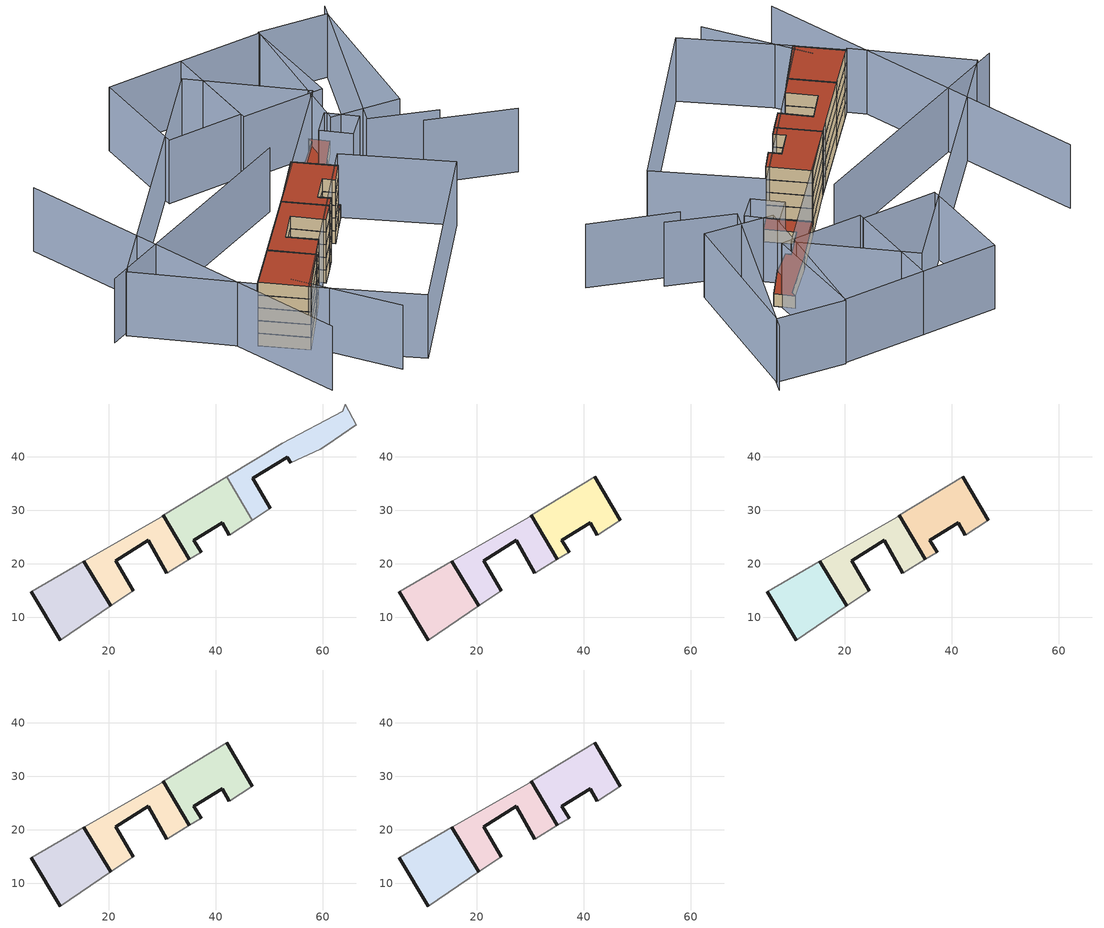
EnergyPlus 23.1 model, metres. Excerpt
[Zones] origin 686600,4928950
13c60875a803e164_F0_dwelling_0
 floor ground (EU_floor_Construction): 20.37,12.14 15.38,20.51 5.52,14.84 10.94,5.79 z0
 wall outside (EU_wall_Construction): 10.94,5.79 5.52,14.84 / 15.38,20.51 20.37,12.14 z0:3
 wall adiabatic (EU_wall_Construction): 20.37,12.14 10.94,5.79 / 5.52,14.84 15.38,20.51 z0:3
13c60875a803e164_F0_dwelling_1
 floor ground (EU_floor_Construction): 30.83,18.22 35.08,20.86 30.19,29.04 29.87,28.85 15.38,20.51 20.37,12.14 24.58,14.98 21.27,20.6 27.35,24.38 z0
 wall outside (EU_wall_Construction): 30.83,18.22 27.35,24.38 21.27,20.6 24.58,14.98 / 20.37,12.14 15.38,20.51 / 30.19,29.04 35.08,20.86 z0:3
 wall adiabatic (EU_wall_Construction): 24.58,14.98 20.37,12.14 / 15.38,20.51 29.87,28.85 30.19,29.04 / 35.08,20.86 30.83,18.22 z0:3
13c60875a803e164_F0_dwelling_2
 floor ground (EU_floor_Construction): 42.52,25.39 46.85,28.19 42.04,36.24 30.19,29.04 35.08,20.86 37.24,22.21 35.87,24.41 41.24,27.71 z0
 wall outside (EU_wall_Construction): 42.52,25.39 41.24,27.71 35.87,24.41 37.24,22.21 / 35.08,20.86 30.19,29.04 z0:3
 wall adiabatic (EU_wall_Construction): 37.24,22.21 35.08,20.86 / 30.19,29.04 42.04,36.24 / 46.85,28.19 42.52,25.39 z0:3
 wall to 13c60875a803e164_F0_dwelling_3 (EU_wall_Construction): 42.04,36.24 46.85,28.19 z0:3
13c60875a803e164_F0_dwelling_3
 floor ground (EU_floor_Construction): 59.52,41.45 60.79,42.27 66.23,45.99 64.21,49.86 63.68,48.51 52.43,42.56 42.04,36.24 46.85,28.19 50.19,30.37 46.87,35.97 53.38,39.95 53.96,38.9 z0
 wall outside (EU_wall_Construction): 53.96,38.9 53.38,39.95 46.87,35.97 50.19,30.37 z0:3
 wall adiabatic (EU_wall_Construction): 50.19,30.37 46.85,28.19 / 42.04,36.24 52.43,42.56 63.68,48.51 64.21,49.86 66.23,45.99 60.79,42.27 59.52,41.45 53.96,38.9 z0:3
 roof outside (EU_roof_Construction): 64.21,49.86 66.23,45.99 60.79,42.27 59.52,41.45 53.96,38.9 53.38,39.95 46.87,35.97 50.19,30.37 46.85,28.19 42.04,36.24 52.43,42.56 63.68,48.51 z3
13c60875a803e164_F1_dwelling_0
 floor to 13c60875a803e164_F0_dwelling_0 (EU_floor_Construction): 20.37,12.14 15.38,20.51 5.52,14.84 10.94,5.79 z3
 wall outside (EU_wall_Construction): 10.94,5.79 5.52,14.84 / 15.38,20.51 20.37,12.14 z3:6
 wall adiabatic (EU_wall_Construction): 20.37,12.14 10.94,5.79 / 5.52,14.84 15.38,20.51 z3:6
13c60875a803e164_F1_dwelling_1
 floor to 13c60875a803e164_F0_dwelling_1 (EU_floor_Construction): 30.83,18.22 35.08,20.86 30.19,29.04 29.87,28.85 15.38,20.51 20.37,12.14 24.58,14.98 21.27,20.6 27.35,24.38 z3
 wall outside (EU_wall_Construction): 30.83,18.22 27.35,24.38 21.27,20.6 24.58,14.98 / 20.37,12.14 15.38,20.51 / 30.19,29.04 35.08,20.86 z3:6
 wall adiabatic (EU_wall_Construction): 24.58,14.98 20.37,12.14 / 15.38,20.51 29.87,28.85 30.19,29.04 / 35.08,20.86 30.83,18.22 z3:6
13c60875a803e164_F1_dwelling_2
 floor to 13c60875a803e164_F0_dwelling_2 (EU_floor_Construction): 42.52,25.39 46.85,28.19 42.04,36.24 30.19,29.04 35.08,20.86 37.24,22.21 35.87,24.41 41.24,27.71 z3
 wall outside (EU_wall_Construction): 42.04,36.24 46.85,28.19 / 42.52,25.39 41.24,27.71 35.87,24.41 37.24,22.21 / 35.08,20.86 30.19,29.04 z3:6
 wall adiabatic (EU_wall_Construction): 37.24,22.21 35.08,20.86 / 30.19,29.04 42.04,36.24 / 46.85,28.19 42.52,25.39 z3:6
13c60875a803e164_F2_dwelling_0
 floor to 13c60875a803e164_F1_dwelling_0 (EU_floor_Construction): 20.37,12.14 15.38,20.51 5.52,14.84 10.94,5.79 z6
 wall outside (EU_wall_Construction): 10.94,5.79 5.52,14.84 / 15.38,20.51 20.37,12.14 z6:9
 wall adiabatic (EU_wall_Construction): 20.37,12.14 10.94,5.79 / 5.52,14.84 15.38,20.51 z6:9
13c60875a803e164_F2_dwelling_1
 floor to 13c60875a803e164_F1_dwelling_1 (EU_floor_Construction): 30.83,18.22 35.08,20.86 30.19,29.04 29.87,28.85 15.38,20.51 20.37,12.14 24.58,14.98 21.27,20.6 27.35,24.38 z6
 wall outside (EU_wall_Construction): 30.83,18.22 27.35,24.38 21.27,20.6 24.58,14.98 / 20.37,12.14 15.38,20.51 / 30.19,29.04 35.08,20.86 z6:9
 wall adiabatic (EU_wall_Construction): 24.58,14.98 20.37,12.14 / 15.38,20.51 29.87,28.85 30.19,29.04 / 35.08,20.86 30.83,18.22 z6:9
13c60875a803e164_F2_dwelling_2
 floor to 13c60875a803e164_F1_dwelling_2 (EU_floor_Construction): 42.52,25.39 46.85,28.19 42.04,36.24 30.19,29.04 35.08,20.86 37.24,22.21 35.87,24.41 41.24,27.71 z6
 wall outside (EU_wall_Construction): 42.04,36.24 46.85,28.19 / 42.52,25.39 41.24,27.71 35.87,24.41 37.24,22.21 / 35.08,20.86 30.19,29.04 z6:9
 wall adiabatic (EU_wall_Construction): 37.24,22.21 35.08,20.86 / 30.19,29.04 42.04,36.24 / 46.85,28.19 42.52,25.39 z6:9
13c60875a803e164_F3_dwelling_0
 floor to 13c60875a803e164_F2_dwelling_0 (EU_floor_Construction): 20.37,12.14 15.38,20.51 5.52,14.84 10.94,5.79 z9
 wall outside (EU_wall_Construction): 10.94,5.79 5.52,14.84 / 15.38,20.51 20.37,12.14 z9:12
 wall adiabatic (EU_wall_Construction): 20.37,12.14 10.94,5.79 / 5.52,14.84 15.38,20.51 z9:12
13c60875a803e164_F3_dwelling_1
 floor to 13c60875a803e164_F2_dwelling_1 (EU_floor_Construction): 30.83,18.22 35.08,20.86 30.19,29.04 29.87,28.85 15.38,20.51 20.37,12.14 24.58,14.98 21.27,20.6 27.35,24.38 z9
 wall outside (EU_wall_Construction): 30.83,18.22 27.35,24.38 21.27,20.6 24.58,14.98 / 20.37,12.14 15.38,20.51 / 30.19,29.04 35.08,20.86 z9:12
 wall adiabatic (EU_wall_Construction): 24.58,14.98 20.37,12.14 / 15.38,20.51 29.87,28.85 30.19,29.04 / 35.08,20.86 30.83,18.22 z9:12
13c60875a803e164_F3_dwelling_2
 floor to 13c60875a803e164_F2_dwelling_2 (EU_floor_Construction): 42.52,25.39 46.85,28.19 42.04,36.24 30.19,29.04 35.08,20.86 37.24,22.21 35.87,24.41 41.24,27.71 z9
 wall outside (EU_wall_Construction): 42.04,36.24 46.85,28.19 / 42.52,25.39 41.24,27.71 35.87,24.41 37.24,22.21 / 35.08,20.86 30.19,29.04 z9:12
 wall adiabatic (EU_wall_Construction): 37.24,22.21 35.08,20.86 / 30.19,29.04 42.04,36.24 / 46.85,28.19 42.52,25.39 z9:12
13c60875a803e164_F4_dwelling_0
 floor to 13c60875a803e164_F3_dwelling_0 (EU_floor_Construction): 20.37,12.14 15.38,20.51 5.52,14.84 10.94,5.79 z12
 wall outside (EU_wall_Construction): 10.94,5.79 5.52,14.84 / 15.38,20.51 20.37,12.14 z12:15
 wall adiabatic (EU_wall_Construction): 20.37,12.14 10.94,5.79 / 5.52,14.84 15.38,20.51 z12:15
 roof outside (EU_roof_Construction): 15.38,20.51 20.37,12.14 10.94,5.79 5.52,14.84 z15
13c60875a803e164_F4_dwelling_1
 floor to 13c60875a803e164_F3_dwelling_1 (EU_floor_Construction): 30.83,18.22 35.08,20.86 30.19,29.04 29.87,28.85 15.38,20.51 20.37,12.14 24.58,14.98 21.27,20.6 27.35,24.38 z12
 wall outside (EU_wall_Construction): 30.83,18.22 27.35,24.38 21.27,20.6 24.58,14.98 / 20.37,12.14 15.38,20.51 / 30.19,29.04 35.08,20.86 z12:15
 wall adiabatic (EU_wall_Construction): 24.58,14.98 20.37,12.14 / 15.38,20.51 29.87,28.85 30.19,29.04 / 35.08,20.86 30.83,18.22 z12:15
 roof outside (EU_roof_Construction): 30.19,29.04 35.08,20.86 30.83,18.22 27.35,24.38 21.27,20.6 24.58,14.98 20.37,12.14 15.38,20.51 29.87,28.85 z15
13c60875a803e164_F4_dwelling_2
 floor to 13c60875a803e164_F3_dwelling_2 (EU_floor_Construction): 42.52,25.39 46.85,28.19 42.04,36.24 30.19,29.04 35.08,20.86 37.24,22.21 35.87,24.41 41.24,27.71 z12
 wall outside (EU_wall_Construction): 42.04,36.24 46.85,28.19 / 42.52,25.39 41.24,27.71 35.87,24.41 37.24,22.21 / 35.08,20.86 30.19,29.04 z12:15
 wall adiabatic (EU_wall_Construction): 37.24,22.21 35.08,20.86 / 30.19,29.04 42.04,36.24 / 46.85,28.19 42.52,25.39 z12:15
 roof outside (EU_roof_Construction): 42.04,36.24 46.85,28.19 42.52,25.39 41.24,27.71 35.87,24.41 37.24,22.21 35.08,20.86 30.19,29.04 z15
shading: 10.52,10.48 17.16,-12.07 / 3.47,69.44 2.87,-6.02 / 43.13,42.38 -11.11,37.24 / 84.38,13.52 69.41,25.15 / 74.21,25.03 62.93,34.18 / 62.93,34.18 88,65.1 / 62.35,11.11 23.15,-13.64 / 23.15,-13.64 10.64,6.17 / 10.64,6.17 49.84,30.93 / 49.84,30.93 62.35,11.11 / 63.77,48.35 5.06,14.57 / 5.06,14.57 -7.84,37 / -7.84,37 50.87,70.77 / 50.87,70.77 63.77,48.35 / 59.32,41.82 62.64,35.71 / 62.64,35.71 57.28,32.79 / 57.28,32.79 53.96,38.9 / 53.96,38.9 59.32,41.82 / 48.27,53.1 55.51,74.82 / 55.51,74.82 72.67,69.1 / 72.67,69.1 65.43,47.38 / 65.43,47.38 48.27,53.1 / 55.48,74.75 48.6,54.11 / 48.6,54.11 32.88,59.35 / 32.88,59.35 39.76,79.99 / 39.76,79.99 55.48,74.75 / 58.86,39.92 72.81,69.35 / 72.81,69.35 86.27,62.98 / 86.27,62.98 72.33,33.54 / 72.33,33.54 58.86,39.92 z0:15
[Building]
EU S2 Campaign: North Axis=0; Terrain=City; Solar Distribution=FullExterior
[Site:Location]
Bologna: Latitude=44.5; Longitude=11.25; Time Zone=1; Elevation=37
[SizingPeriod:WeatherFileDays]
AnnualSizingPeriod: Begin Month=1; Begin Day of Month=1; End Month=12; End Day of Month=31; Day of Week for Start Day=Monday; Use Weather File Daylight Saving Period=No; Use Weather File Rain and Snow Indicators=No
[MATERIAL]
EU_InternalMass_Material: Roughness=MediumRough; Thickness=0.1; Conductivity=1; Density=1800; Specific Heat=900; Thermal Absorptance=0.9; Solar Absorptance=0.7; Visible Absorptance=0.7
[MATERIAL:NOMASS] Roughness=MediumRough; Thermal Absorptance=0.9; Solar Absorptance=0.7; Visible Absorptance=0.7
Name | Thermal Resistance
EU_wall_NoMass | 0.905828
EU_roof_NoMass | 0.37593
EU_floor_NoMass | 0.67114
[CONSTRUCTION]
EU_wall_Construction: EU_wall_NoMass
EU_roof_Construction: EU_roof_NoMass
EU_floor_Construction: EU_floor_NoMass
EU_InternalMass_Construction: EU_InternalMass_Material
[ZONE] Type=1; Multiplier=1; Ceiling Height=autocalculate; Floor Area=autocalculate; Part of Total Floor Area=Yes
Name | Volume
13c60875a803e164_F0_dwelling_0 | 345.86
13c60875a803e164_F1_dwelling_0; 13c60875a803e164_F2_dwelling_0; 13c60875a803e164_F3_dwelling_0; 13c60875a803e164_F4_dwelling_0 | 345.859
13c60875a803e164_F0_dwelling_1; 13c60875a803e164_F1_dwelling_1; 13c60875a803e164_F2_dwelling_1; 13c60875a803e164_F3_dwelling_1; 13c60875a803e164_F4_dwelling_1 | 345.858
13c60875a803e164_F0_dwelling_2 | 345.862
13c60875a803e164_F1_dwelling_2; 13c60875a803e164_F2_dwelling_2; 13c60875a803e164_F3_dwelling_2; 13c60875a803e164_F4_dwelling_2 | 345.863
13c60875a803e164_F0_dwelling_3 | 345.864
[INTERNALMASS] Construction=EU_InternalMass_Construction
Name | Zone or ZoneList | Surface Area
13c60875a803e164_F0_dwelling_0_EU_InternalMass | 13c60875a803e164_F0_dwelling_0 | 115.287
13c60875a803e164_F0_dwelling_1_EU_InternalMass | 13c60875a803e164_F0_dwelling_1 | 115.286
13c60875a803e164_F0_dwelling_2_EU_InternalMass | 13c60875a803e164_F0_dwelling_2 | 115.287
13c60875a803e164_F0_dwelling_3_EU_InternalMass | 13c60875a803e164_F0_dwelling_3 | 115.288
13c60875a803e164_F1_dwelling_0_EU_InternalMass | 13c60875a803e164_F1_dwelling_0 | 153.715
13c60875a803e164_F1_dwelling_1_EU_InternalMass | 13c60875a803e164_F1_dwelling_1 | 153.713
13c60875a803e164_F1_dwelling_2_EU_InternalMass | 13c60875a803e164_F1_dwelling_2 | 153.711
13c60875a803e164_F2_dwelling_0_EU_InternalMass | 13c60875a803e164_F2_dwelling_0 | 153.715
13c60875a803e164_F2_dwelling_1_EU_InternalMass | 13c60875a803e164_F2_dwelling_1 | 153.713
13c60875a803e164_F2_dwelling_2_EU_InternalMass | 13c60875a803e164_F2_dwelling_2 | 153.711
13c60875a803e164_F3_dwelling_0_EU_InternalMass | 13c60875a803e164_F3_dwelling_0 | 153.715
13c60875a803e164_F3_dwelling_1_EU_InternalMass | 13c60875a803e164_F3_dwelling_1 | 153.713
13c60875a803e164_F3_dwelling_2_EU_InternalMass | 13c60875a803e164_F3_dwelling_2 | 153.711
13c60875a803e164_F4_dwelling_0_EU_InternalMass | 13c60875a803e164_F4_dwelling_0 | 153.715
13c60875a803e164_F4_dwelling_1_EU_InternalMass | 13c60875a803e164_F4_dwelling_1 | 153.713
13c60875a803e164_F4_dwelling_2_EU_InternalMass | 13c60875a803e164_F4_dwelling_2 | 153.711
[OTHEREQUIPMENT] Fuel Type=Electricity; Design Level Calculation Method=Watts/Area; Power per Zone Floor Area=1; Fraction Latent=0; Fraction Radiant=0; Fraction Lost=0; Carbon Dioxide Generation Rate=0; EndUse Subcategory=EU_Step8_InternalGains
Name | Zone or ZoneList or Space or SpaceList | Schedule
EU_Step8_InternalGain_13c60875a803e164_F0_dwelling_0_f000 | 13c60875a803e164_F0_dwelling_0 | EU_Step8_GainSchedule_13c60875a803e164_F0_dwelling_0_f000
EU_Step8_InternalGain_13c60875a803e164_F0_dwelling_1_f000 | 13c60875a803e164_F0_dwelling_1 | EU_Step8_GainSchedule_13c60875a803e164_F0_dwelling_1_f000
EU_Step8_InternalGain_13c60875a803e164_F0_dwelling_2_f000 | 13c60875a803e164_F0_dwelling_2 | EU_Step8_GainSchedule_13c60875a803e164_F0_dwelling_2_f000
EU_Step8_InternalGain_13c60875a803e164_F0_dwelling_3_f000 | 13c60875a803e164_F0_dwelling_3 | EU_Step8_GainSchedule_13c60875a803e164_F0_dwelling_3_f000
EU_Step8_InternalGain_13c60875a803e164_F1_dwelling_0_f000 | 13c60875a803e164_F1_dwelling_0 | EU_Step8_GainSchedule_13c60875a803e164_F1_dwelling_0_f000
EU_Step8_InternalGain_13c60875a803e164_F1_dwelling_1_f000 | 13c60875a803e164_F1_dwelling_1 | EU_Step8_GainSchedule_13c60875a803e164_F1_dwelling_1_f000
EU_Step8_InternalGain_13c60875a803e164_F1_dwelling_2_f000 | 13c60875a803e164_F1_dwelling_2 | EU_Step8_GainSchedule_13c60875a803e164_F1_dwelling_2_f000
EU_Step8_InternalGain_13c60875a803e164_F2_dwelling_0_f000 | 13c60875a803e164_F2_dwelling_0 | EU_Step8_GainSchedule_13c60875a803e164_F2_dwelling_0_f000
EU_Step8_InternalGain_13c60875a803e164_F2_dwelling_1_f000 | 13c60875a803e164_F2_dwelling_1 | EU_Step8_GainSchedule_13c60875a803e164_F2_dwelling_1_f000
EU_Step8_InternalGain_13c60875a803e164_F2_dwelling_2_f000 | 13c60875a803e164_F2_dwelling_2 | EU_Step8_GainSchedule_13c60875a803e164_F2_dwelling_2_f000
EU_Step8_InternalGain_13c60875a803e164_F3_dwelling_0_f000 | 13c60875a803e164_F3_dwelling_0 | EU_Step8_GainSchedule_13c60875a803e164_F3_dwelling_0_f000
EU_Step8_InternalGain_13c60875a803e164_F3_dwelling_1_f000 | 13c60875a803e164_F3_dwelling_1 | EU_Step8_GainSchedule_13c60875a803e164_F3_dwelling_1_f000
EU_Step8_InternalGain_13c60875a803e164_F3_dwelling_2_f000 | 13c60875a803e164_F3_dwelling_2 | EU_Step8_GainSchedule_13c60875a803e164_F3_dwelling_2_f000
EU_Step8_InternalGain_13c60875a803e164_F4_dwelling_0_f000 | 13c60875a803e164_F4_dwelling_0 | EU_Step8_GainSchedule_13c60875a803e164_F4_dwelling_0_f000
EU_Step8_InternalGain_13c60875a803e164_F4_dwelling_1_f000 | 13c60875a803e164_F4_dwelling_1 | EU_Step8_GainSchedule_13c60875a803e164_F4_dwelling_1_f000
EU_Step8_InternalGain_13c60875a803e164_F4_dwelling_2_f000 | 13c60875a803e164_F4_dwelling_2 | EU_Step8_GainSchedule_13c60875a803e164_F4_dwelling_2_f000
[ZONEVENTILATION:DESIGNFLOWRATE] Schedule=EU_AlwaysOn; Design Flow Rate Calculation Method=AirChanges/Hour; Air Changes per Hour=0.73129; Ventilation Type=Natural; Fan Pressure Rise=0; Fan Total Efficiency=1; Constant Term Coefficient=1; Temperature Term Coefficient=0; Velocity Term Coefficient=0; Velocity Squared Term Coefficient=0; Minimum Indoor Temperature=-100; Maximum Indoor Temperature=100; Delta Temperature=-100; Minimum Outdoor Temperature=-100; Maximum Outdoor Temperature=100; Maximum Wind Speed=40
Name | Zone or ZoneList or Space or SpaceList
EU_ConstantAir_13c60875a803e164_F0_dwelling_0 | 13c60875a803e164_F0_dwelling_0
EU_ConstantAir_13c60875a803e164_F0_dwelling_1 | 13c60875a803e164_F0_dwelling_1
EU_ConstantAir_13c60875a803e164_F0_dwelling_2 | 13c60875a803e164_F0_dwelling_2
EU_ConstantAir_13c60875a803e164_F0_dwelling_3 | 13c60875a803e164_F0_dwelling_3
EU_ConstantAir_13c60875a803e164_F1_dwelling_0 | 13c60875a803e164_F1_dwelling_0
EU_ConstantAir_13c60875a803e164_F1_dwelling_1 | 13c60875a803e164_F1_dwelling_1
EU_ConstantAir_13c60875a803e164_F1_dwelling_2 | 13c60875a803e164_F1_dwelling_2
EU_ConstantAir_13c60875a803e164_F2_dwelling_0 | 13c60875a803e164_F2_dwelling_0
EU_ConstantAir_13c60875a803e164_F2_dwelling_1 | 13c60875a803e164_F2_dwelling_1
EU_ConstantAir_13c60875a803e164_F2_dwelling_2 | 13c60875a803e164_F2_dwelling_2
EU_ConstantAir_13c60875a803e164_F3_dwelling_0 | 13c60875a803e164_F3_dwelling_0
EU_ConstantAir_13c60875a803e164_F3_dwelling_1 | 13c60875a803e164_F3_dwelling_1
EU_ConstantAir_13c60875a803e164_F3_dwelling_2 | 13c60875a803e164_F3_dwelling_2
EU_ConstantAir_13c60875a803e164_F4_dwelling_0 | 13c60875a803e164_F4_dwelling_0
EU_ConstantAir_13c60875a803e164_F4_dwelling_1 | 13c60875a803e164_F4_dwelling_1
EU_ConstantAir_13c60875a803e164_F4_dwelling_2 | 13c60875a803e164_F4_dwelling_2
[SIZING:ZONE] Zone Cooling Design Supply Air Temperature Input Method=SupplyAirTemperature; Zone Cooling Design Supply Air Temperature=13; Zone Heating Design Supply Air Temperature Input Method=SupplyAirTemperature; Zone Heating Design Supply Air Temperature=50; Zone Cooling Design Supply Air Humidity Ratio=0.008; Zone Heating Design Supply Air Humidity Ratio=0.008; Cooling Design Air Flow Method=DesignDay; Cooling Design Air Flow Rate=0; Cooling Minimum Air Flow per Zone Floor Area=0.000762; Cooling Minimum Air Flow=0; Cooling Minimum Air Flow Fraction=0.2; Heating Design Air Flow Method=DesignDay; Heating Design Air Flow Rate=0; Heating Maximum Air Flow per Zone Floor Area=0.002032; Heating Maximum Air Flow=0.141576; Heating Maximum Air Flow Fraction=0.3; Account for Dedicated Outdoor Air System=No; Dedicated Outdoor Air System Control Strategy=NeutralSupplyAir; Dedicated Outdoor Air Low Setpoint Temperature for Design=autosize; Dedicated Outdoor Air High Setpoint Temperature for Design=autosize; Zone Load Sizing Method=Sensible Load Only No Latent Load; Zone Latent Cooling Design Supply Air Humidity Ratio Input Method=HumidityRatioDifference; Zone Cooling Design Supply Air Humidity Ratio Difference=0.005; Zone Latent Heating Design Supply Air Humidity Ratio Input Method=HumidityRatioDifference; Zone Humidification Design Supply Air Humidity Ratio Difference=0.005
13c60875a803e164_F0_dwelling_0; 13c60875a803e164_F0_dwelling_1; 13c60875a803e164_F0_dwelling_2; 13c60875a803e164_F0_dwelling_3; 13c60875a803e164_F1_dwelling_0; 13c60875a803e164_F1_dwelling_1; 13c60875a803e164_F1_dwelling_2; 13c60875a803e164_F2_dwelling_0; 13c60875a803e164_F2_dwelling_1; 13c60875a803e164_F2_dwelling_2; 13c60875a803e164_F3_dwelling_0; 13c60875a803e164_F3_dwelling_1; 13c60875a803e164_F3_dwelling_2; 13c60875a803e164_F4_dwelling_0; 13c60875a803e164_F4_dwelling_1; 13c60875a803e164_F4_dwelling_2
[ThermostatSetpoint:DualSetpoint] Heating Setpoint Temperature Schedule=HVACTemplate-Always 20; Cooling Setpoint Temperature Schedule=HVACTemplate-Always 50
EU_HeatOnly_13c60875a803e164_F0_dwelling_0 Dual SP Control; EU_HeatOnly_13c60875a803e164_F0_dwelling_1 Dual SP Control; EU_HeatOnly_13c60875a803e164_F0_dwelling_2 Dual SP Control; EU_HeatOnly_13c60875a803e164_F0_dwelling_3 Dual SP Control; EU_HeatOnly_13c60875a803e164_F1_dwelling_0 Dual SP Control; EU_HeatOnly_13c60875a803e164_F1_dwelling_1 Dual SP Control; EU_HeatOnly_13c60875a803e164_F1_dwelling_2 Dual SP Control; EU_HeatOnly_13c60875a803e164_F2_dwelling_0 Dual SP Control; EU_HeatOnly_13c60875a803e164_F2_dwelling_1 Dual SP Control; EU_HeatOnly_13c60875a803e164_F2_dwelling_2 Dual SP Control; EU_HeatOnly_13c60875a803e164_F3_dwelling_0 Dual SP Control; EU_HeatOnly_13c60875a803e164_F3_dwelling_1 Dual SP Control; EU_HeatOnly_13c60875a803e164_F3_dwelling_2 Dual SP Control; EU_HeatOnly_13c60875a803e164_F4_dwelling_0 Dual SP Control; EU_HeatOnly_13c60875a803e164_F4_dwelling_1 Dual SP Control; EU_HeatOnly_13c60875a803e164_F4_dwelling_2 Dual SP Control
[ZoneControl:Thermostat] Control Type Schedule=HVACTemplate-Always 4
Name | Zone or ZoneList | Control
13c60875a803e164_F0_dwelling_0 Thermostat | 13c60875a803e164_F0_dwelling_0 | EU_HeatOnly_13c60875a803e164_F0_dwelling_0 Dual SP Control
13c60875a803e164_F0_dwelling_1 Thermostat | 13c60875a803e164_F0_dwelling_1 | EU_HeatOnly_13c60875a803e164_F0_dwelling_1 Dual SP Control
13c60875a803e164_F0_dwelling_2 Thermostat | 13c60875a803e164_F0_dwelling_2 | EU_HeatOnly_13c60875a803e164_F0_dwelling_2 Dual SP Control
13c60875a803e164_F0_dwelling_3 Thermostat | 13c60875a803e164_F0_dwelling_3 | EU_HeatOnly_13c60875a803e164_F0_dwelling_3 Dual SP Control
13c60875a803e164_F1_dwelling_0 Thermostat | 13c60875a803e164_F1_dwelling_0 | EU_HeatOnly_13c60875a803e164_F1_dwelling_0 Dual SP Control
13c60875a803e164_F1_dwelling_1 Thermostat | 13c60875a803e164_F1_dwelling_1 | EU_HeatOnly_13c60875a803e164_F1_dwelling_1 Dual SP Control
13c60875a803e164_F1_dwelling_2 Thermostat | 13c60875a803e164_F1_dwelling_2 | EU_HeatOnly_13c60875a803e164_F1_dwelling_2 Dual SP Control
13c60875a803e164_F2_dwelling_0 Thermostat | 13c60875a803e164_F2_dwelling_0 | EU_HeatOnly_13c60875a803e164_F2_dwelling_0 Dual SP Control
13c60875a803e164_F2_dwelling_1 Thermostat | 13c60875a803e164_F2_dwelling_1 | EU_HeatOnly_13c60875a803e164_F2_dwelling_1 Dual SP Control
13c60875a803e164_F2_dwelling_2 Thermostat | 13c60875a803e164_F2_dwelling_2 | EU_HeatOnly_13c60875a803e164_F2_dwelling_2 Dual SP Control
13c60875a803e164_F3_dwelling_0 Thermostat | 13c60875a803e164_F3_dwelling_0 | EU_HeatOnly_13c60875a803e164_F3_dwelling_0 Dual SP Control
13c60875a803e164_F3_dwelling_1 Thermostat | 13c60875a803e164_F3_dwelling_1 | EU_HeatOnly_13c60875a803e164_F3_dwelling_1 Dual SP Control
13c60875a803e164_F3_dwelling_2 Thermostat | 13c60875a803e164_F3_dwelling_2 | EU_HeatOnly_13c60875a803e164_F3_dwelling_2 Dual SP Control
13c60875a803e164_F4_dwelling_0 Thermostat | 13c60875a803e164_F4_dwelling_0 | EU_HeatOnly_13c60875a803e164_F4_dwelling_0 Dual SP Control
13c60875a803e164_F4_dwelling_1 Thermostat | 13c60875a803e164_F4_dwelling_1 | EU_HeatOnly_13c60875a803e164_F4_dwelling_1 Dual SP Control
13c60875a803e164_F4_dwelling_2 Thermostat | 13c60875a803e164_F4_dwelling_2 | EU_HeatOnly_13c60875a803e164_F4_dwelling_2 Dual SP Control
[Zone equipment]
13c60875a803e164_F0_dwelling_0: 13c60875a803e164_F0_dwelling_0 Ideal Loads Air System
13c60875a803e164_F0_dwelling_1: 13c60875a803e164_F0_dwelling_1 Ideal Loads Air System
13c60875a803e164_F0_dwelling_2: 13c60875a803e164_F0_dwelling_2 Ideal Loads Air System
13c60875a803e164_F0_dwelling_3: 13c60875a803e164_F0_dwelling_3 Ideal Loads Air System
13c60875a803e164_F1_dwelling_0: 13c60875a803e164_F1_dwelling_0 Ideal Loads Air System
13c60875a803e164_F1_dwelling_1: 13c60875a803e164_F1_dwelling_1 Ideal Loads Air System
13c60875a803e164_F1_dwelling_2: 13c60875a803e164_F1_dwelling_2 Ideal Loads Air System
13c60875a803e164_F2_dwelling_0: 13c60875a803e164_F2_dwelling_0 Ideal Loads Air System
13c60875a803e164_F2_dwelling_1: 13c60875a803e164_F2_dwelling_1 Ideal Loads Air System
13c60875a803e164_F2_dwelling_2: 13c60875a803e164_F2_dwelling_2 Ideal Loads Air System
13c60875a803e164_F3_dwelling_0: 13c60875a803e164_F3_dwelling_0 Ideal Loads Air System
13c60875a803e164_F3_dwelling_1: 13c60875a803e164_F3_dwelling_1 Ideal Loads Air System
13c60875a803e164_F3_dwelling_2: 13c60875a803e164_F3_dwelling_2 Ideal Loads Air System
13c60875a803e164_F4_dwelling_0: 13c60875a803e164_F4_dwelling_0 Ideal Loads Air System
13c60875a803e164_F4_dwelling_1: 13c60875a803e164_F4_dwelling_1 Ideal Loads Air System
13c60875a803e164_F4_dwelling_2: 13c60875a803e164_F4_dwelling_2 Ideal Loads Air System
[ZoneHVAC:IdealLoadsAirSystem] Availability Schedule=EU_AlwaysOn; Maximum Heating Supply Air Temperature [C]=50; Minimum Cooling Supply Air Temperature [C]=13; Maximum Heating Supply Air Humidity Ratio [kg-H20/kg-air]=0.0156; Minimum Cooling Supply Air Humidity Ratio [kg-H20/kg-air]=0.0077; Heating Limit=NoLimit; Cooling Limit=NoLimit; Heating Availability Schedule=EU_AlwaysOn; Cooling Availability Schedule=EU_CoolingOff; Dehumidification Control Type=ConstantSensibleHeatRatio; Cooling Sensible Heat Ratio=0.7; Humidification Control Type=None; Demand Controlled Ventilation Type=None; Outdoor Air Economizer Type=NoEconomizer; Heat Recovery Type=None; Sensible Heat Recovery Effectiveness=0.7; Latent Heat Recovery Effectiveness=0.65
13c60875a803e164_F0_dwelling_0 Ideal Loads Air System; 13c60875a803e164_F0_dwelling_1 Ideal Loads Air System; 13c60875a803e164_F0_dwelling_2 Ideal Loads Air System; 13c60875a803e164_F0_dwelling_3 Ideal Loads Air System; 13c60875a803e164_F1_dwelling_0 Ideal Loads Air System; 13c60875a803e164_F1_dwelling_1 Ideal Loads Air System; 13c60875a803e164_F1_dwelling_2 Ideal Loads Air System; 13c60875a803e164_F2_dwelling_0 Ideal Loads Air System; 13c60875a803e164_F2_dwelling_1 Ideal Loads Air System; 13c60875a803e164_F2_dwelling_2 Ideal Loads Air System; 13c60875a803e164_F3_dwelling_0 Ideal Loads Air System; 13c60875a803e164_F3_dwelling_1 Ideal Loads Air System; 13c60875a803e164_F3_dwelling_2 Ideal Loads Air System; 13c60875a803e164_F4_dwelling_0 Ideal Loads Air System; 13c60875a803e164_F4_dwelling_1 Ideal Loads Air System; 13c60875a803e164_F4_dwelling_2 Ideal Loads Air System
[SCHEDULE:CONSTANT]
Name | Hourly Value
EU_AlwaysOn | 1
EU_CoolingOff | 0
[SCHEDULE:FILE] Column Number=1; Rows to Skip at Top=0; Number of Hours of Data=8760; Column Separator=Comma; Interpolate to Timestep=No; Minutes per Item=60; Adjust Schedule for Daylight Savings=Yes
Name | File
EU_Step8_GainSchedule_13c60875a803e164_F0_dwelling_0_f000 | ../../schedules/13c60875a803e164/13c60875a803e164_F0_dwelling_0_f000_gain.csv
EU_Step8_GainSchedule_13c60875a803e164_F0_dwelling_1_f000 | ../../schedules/13c60875a803e164/13c60875a803e164_F0_dwelling_1_f000_gain.csv
EU_Step8_GainSchedule_13c60875a803e164_F0_dwelling_2_f000 | ../../schedules/13c60875a803e164/13c60875a803e164_F0_dwelling_2_f000_gain.csv
EU_Step8_GainSchedule_13c60875a803e164_F0_dwelling_3_f000 | ../../schedules/13c60875a803e164/13c60875a803e164_F0_dwelling_3_f000_gain.csv
EU_Step8_GainSchedule_13c60875a803e164_F1_dwelling_0_f000 | ../../schedules/13c60875a803e164/13c60875a803e164_F1_dwelling_0_f000_gain.csv
EU_Step8_GainSchedule_13c60875a803e164_F1_dwelling_1_f000 | ../../schedules/13c60875a803e164/13c60875a803e164_F1_dwelling_1_f000_gain.csv
EU_Step8_GainSchedule_13c60875a803e164_F1_dwelling_2_f000 | ../../schedules/13c60875a803e164/13c60875a803e164_F1_dwelling_2_f000_gain.csv
EU_Step8_GainSchedule_13c60875a803e164_F2_dwelling_0_f000 | ../../schedules/13c60875a803e164/13c60875a803e164_F2_dwelling_0_f000_gain.csv
EU_Step8_GainSchedule_13c60875a803e164_F2_dwelling_1_f000 | ../../schedules/13c60875a803e164/13c60875a803e164_F2_dwelling_1_f000_gain.csv
EU_Step8_GainSchedule_13c60875a803e164_F2_dwelling_2_f000 | ../../schedules/13c60875a803e164/13c60875a803e164_F2_dwelling_2_f000_gain.csv
EU_Step8_GainSchedule_13c60875a803e164_F3_dwelling_0_f000 | ../../schedules/13c60875a803e164/13c60875a803e164_F3_dwelling_0_f000_gain.csv
EU_Step8_GainSchedule_13c60875a803e164_F3_dwelling_1_f000 | ../../schedules/13c60875a803e164/13c60875a803e164_F3_dwelling_1_f000_gain.csv
EU_Step8_GainSchedule_13c60875a803e164_F3_dwelling_2_f000 | ../../schedules/13c60875a803e164/13c60875a803e164_F3_dwelling_2_f000_gain.csv
EU_Step8_GainSchedule_13c60875a803e164_F4_dwelling_0_f000 | ../../schedules/13c60875a803e164/13c60875a803e164_F4_dwelling_0_f000_gain.csv
EU_Step8_GainSchedule_13c60875a803e164_F4_dwelling_1_f000 | ../../schedules/13c60875a803e164/13c60875a803e164_F4_dwelling_1_f000_gain.csv
EU_Step8_GainSchedule_13c60875a803e164_F4_dwelling_2_f000 | ../../schedules/13c60875a803e164/13c60875a803e164_F4_dwelling_2_f000_gain.csv
[Schedule:Compact]
HVACTemplate-Always 20: Through: 12/31, For: AllDays, Until: 24:00, 20
HVACTemplate-Always 50: Through: 12/31, For: AllDays, Until: 24:00, 50
HVACTemplate-Always 4: Through: 12/31, For: AllDays, Until: 24:00, 4
